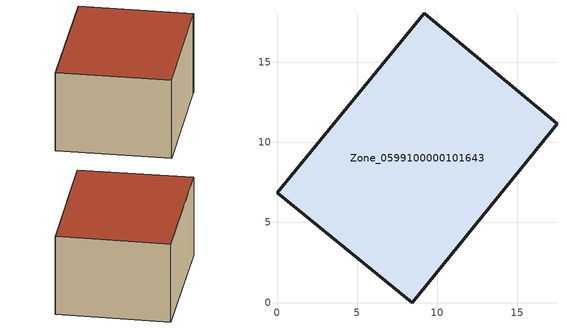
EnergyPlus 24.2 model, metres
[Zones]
Zone_0599100000101643
 floor ground (C_G): 17.11,10.7 8.45,0 0,6.86 9.2,18.04 17.47,11.14 z0
 wall outside (C_F): 17.47,11.14 9.2,18.04 0,6.86 8.45,0 17.11,10.7 17.47,11.14 z0:7.99
 roof outside (C_R): 8.45,0 17.11,10.7 17.47,11.14 9.2,18.04 0,6.86 z7.99
[BUILDING]
Pand.0599100000101643: North Axis=0; Terrain=City; Loads Convergence Tolerance Value=0.04; Temperature Convergence Tolerance Value=0.4; Solar Distribution=FullExterior; Maximum Number of Warmup Days=25; Minimum Number of Warmup Days=1
[Site:Location]
Rotterdam.The.Hague.AP_ZH_NLD Design_Conditions: Latitude=51.96; Longitude=4.45; Time Zone=1; Elevation=-4.5
[SITE:GROUNDTEMPERATURE:BUILDINGSURFACE]
18, 18, 18, 18, 18, 18, 18, 18, 18, 18, 18, 18
[MATERIAL] Thermal Absorptance=0.9; Solar Absorptance=0.7; Visible Absorptance=0.7
Name | Roughness | Thickness | Conductivity | Density | Specific Heat
G.TC.1946 | MediumSmooth | 0.15 | 1 | 540 | 1210
F.TC.1946 | Rough | 0.3 | 0.857143 | 1920 | 840
R.TC.1946 | MediumRough | 0.2 | 0.909091 | 1500 | 1000
[CONSTRUCTION]
C_G: G.TC.1946
C_F: F.TC.1946
C_R: R.TC.1946
[ZONE]
Zone_0599100000101643: Type=1; Multiplier=1; Ceiling Height=Autocalculate; Volume=Autocalculate; Floor Area=autocalculate; Part of Total Floor Area=Yes
[ZONEINFILTRATION:DESIGNFLOWRATE]
Infil_Zone_0599100000101643: Zone or ZoneList or Space or SpaceList=Zone_0599100000101643; Schedule=AlwaysOn; Design Flow Rate Calculation Method=Flow/Area; Flow Rate per Floor Area=0.003; Constant Term Coefficient=1; Temperature Term Coefficient=0; Velocity Term Coefficient=0; Velocity Squared Term Coefficient=0
[HVACTEMPLATE:ZONE:IDEALLOADSAIRSYSTEM]
Zone_0599100000101643: Maximum Heating Supply Air Temperature=50; Minimum Cooling Supply Air Temperature=13; Maximum Heating Supply Air Humidity Ratio=0.0156; Minimum Cooling Supply Air Humidity Ratio=0.0077; Heating Limit=NoLimit; Cooling Limit=NoLimit; Dehumidification Control Type=ConstantSensibleHeatRatio; Cooling Sensible Heat Ratio=0.7; Dehumidification Setpoint=60; Humidification Control Type=None; Humidification Setpoint=30; Outdoor Air Method=None; Outdoor Air Flow Rate per Person=0.00944; Outdoor Air Flow Rate per Zone Floor Area=0; Outdoor Air Flow Rate per Zone=0; Demand Controlled Ventilation Type=None; Outdoor Air Economizer Type=NoEconomizer; Heat Recovery Type=None; Sensible Heat Recovery Effectiveness=0.7; Latent Heat Recovery Effectiveness=0.65
[ZONECONTROL:THERMOSTAT]
ThermostatControl_Zone_0599100000101643: Zone or ZoneList=Zone_0599100000101643; Control Type Schedule=DualSetpointControlType; Control 1=Thermostat_Zone_0599100000101643; Temperature Difference Between Cutout And Setpoint=0
[THERMOSTATSETPOINT:DUALSETPOINT]
Thermostat_Zone_0599100000101643: Heating Setpoint Temperature Schedule=HeatingSetpoint_Zone_0599100000101643; Cooling Setpoint Temperature Schedule=CoolingSetpoint_Zone_0599100000101643
[SCHEDULE:COMPACT]
HeatingSetpoint_Zone_0599100000101643: Through: 12/31, For: AllDays, Until: 24:00, 21
CoolingSetpoint_Zone_0599100000101643: Through: 12/31, For: AllDays, Until: 24:00, 24
DualSetpointControlType: Through: 12/31, For: AllDays, Until: 24:00, 4
AlwaysOn: Through: 12/31, For: AllDays, Until: 24:00, 1
